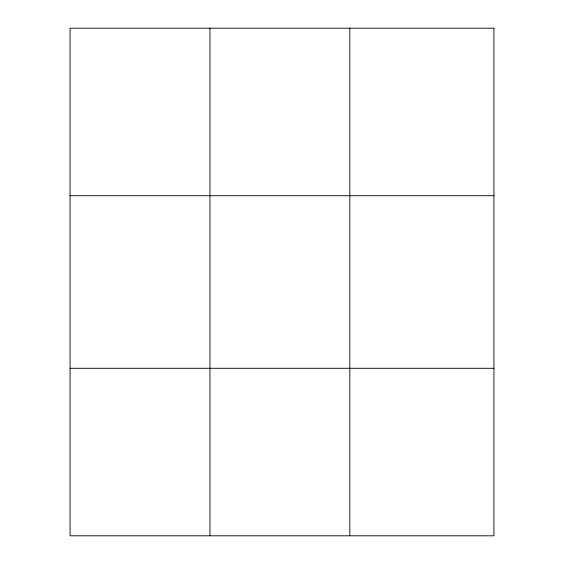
<?xml version="1.0" encoding="UTF-8"?>
<svg xmlns="http://www.w3.org/2000/svg" width="564" height="564" viewBox="0 0 564 564"><rect width="100%" height="100%" fill="white"/><g stroke="black" fill="none" stroke-linecap="round" stroke-linejoin="round"><path stroke-width="0.85" d="M209.942 28.2L209.942 535.8M349.821 28.2L349.821 535.8M70.063 195.708L493.937 195.708M70.063 368.292L493.937 368.292M493.937 28.2L493.937 535.8L70.063 535.8L70.063 28.2L493.937 28.2"/></g></svg>
